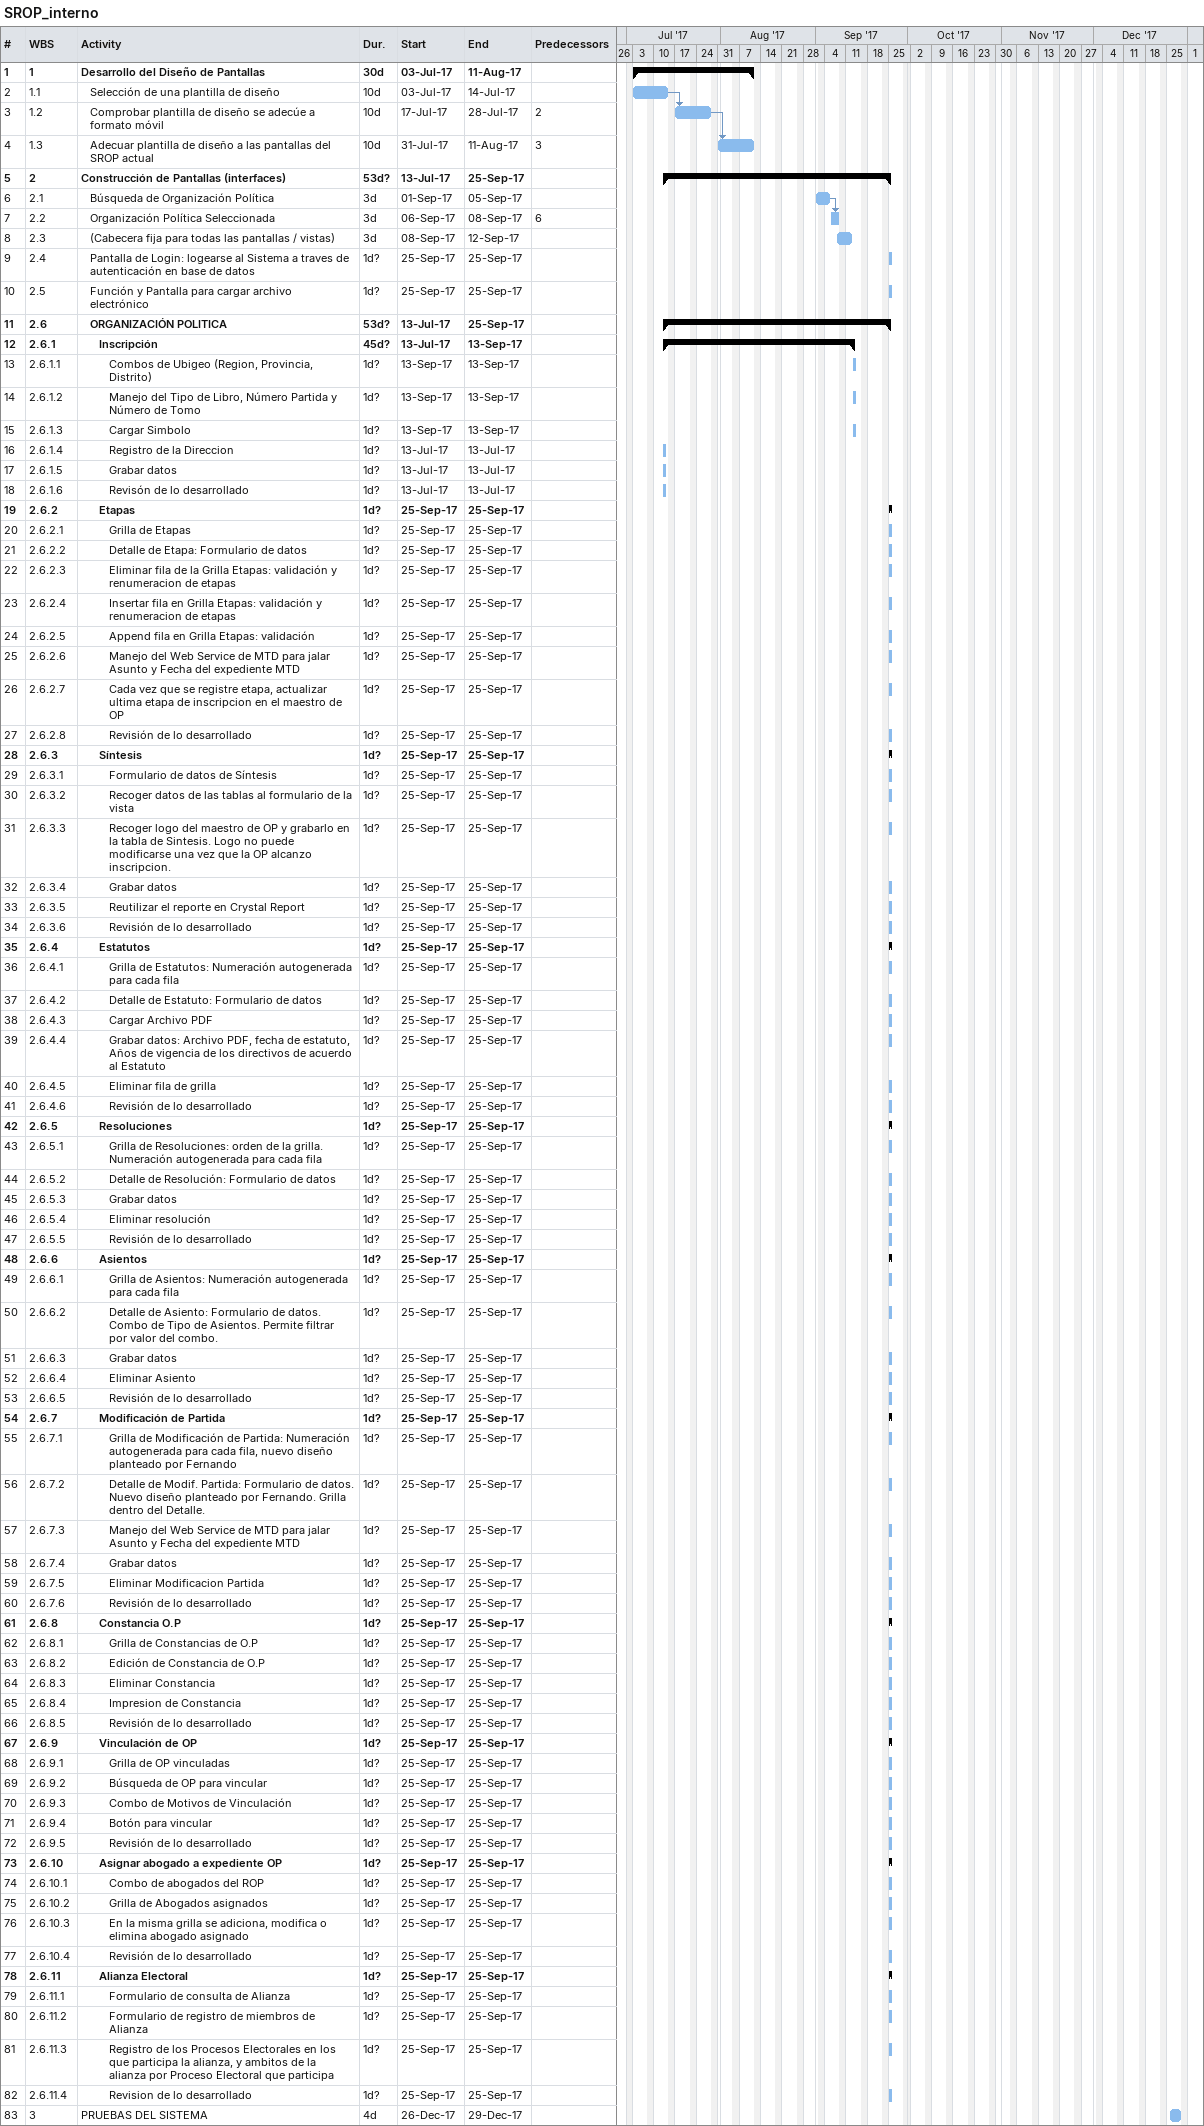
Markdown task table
SROP_interno

| ID | WBS | Task | Duration | Start | Finish | Predecessors |
|---|---|---|---|---|---|---|
| 1 | 1 | **Desarrollo del Diseño de Pantallas** | 30d | 2017-07-03 | 2017-08-11 |  |
| 2 | 1.1 | Selección de una plantilla de diseño | 10d | 2017-07-03 | 2017-07-14 |  |
| 3 | 1.2 | Comprobar plantilla de diseño se adecúe a formato móvil | 10d | 2017-07-17 | 2017-07-28 | 2 |
| 4 | 1.3 | Adecuar plantilla de diseño a las pantallas del SROP actual | 10d | 2017-07-31 | 2017-08-11 | 3 |
| 5 | 2 | **Construcción de Pantallas (interfaces)** | 53d? | 2017-07-13 | 2017-09-25 |  |
| 6 | 2.1 | Búsqueda de Organización Política | 3d | 2017-09-01 | 2017-09-05 |  |
| 7 | 2.2 | Organización Política Seleccionada | 3d | 2017-09-06 | 2017-09-08 | 6 |
| 8 | 2.3 | (Cabecera fija para todas las pantallas / vistas) | 3d | 2017-09-08 | 2017-09-12 |  |
| 9 | 2.4 | Pantalla de Login: logearse al Sistema a traves de autenticación en base de datos | 1d? | 2017-09-25 | 2017-09-25 |  |
| 10 | 2.5 | Función y Pantalla para cargar archivo electrónico | 1d? | 2017-09-25 | 2017-09-25 |  |
| 11 | 2.6 | **ORGANIZACIÓN POLITICA** | 53d? | 2017-07-13 | 2017-09-25 |  |
| 12 | 2.6.1 | **Inscripción** | 45d? | 2017-07-13 | 2017-09-13 |  |
| 13 | 2.6.1.1 | Combos de Ubigeo (Region, Provincia, Distrito) | 1d? | 2017-09-13 | 2017-09-13 |  |
| 14 | 2.6.1.2 | Manejo del Tipo de Libro, Número Partida y Número de Tomo | 1d? | 2017-09-13 | 2017-09-13 |  |
| 15 | 2.6.1.3 | Cargar Simbolo | 1d? | 2017-09-13 | 2017-09-13 |  |
| 16 | 2.6.1.4 | Registro de la Direccion | 1d? | 2017-07-13 | 2017-07-13 |  |
| 17 | 2.6.1.5 | Grabar datos | 1d? | 2017-07-13 | 2017-07-13 |  |
| 18 | 2.6.1.6 | Revisón de lo desarrollado | 1d? | 2017-07-13 | 2017-07-13 |  |
| 19 | 2.6.2 | **Etapas** | 1d? | 2017-09-25 | 2017-09-25 |  |
| 20 | 2.6.2.1 | Grilla de Etapas | 1d? | 2017-09-25 | 2017-09-25 |  |
| 21 | 2.6.2.2 | Detalle de Etapa: Formulario de datos | 1d? | 2017-09-25 | 2017-09-25 |  |
| 22 | 2.6.2.3 | Eliminar fila de la Grilla Etapas: validación y renumeracion de etapas | 1d? | 2017-09-25 | 2017-09-25 |  |
| 23 | 2.6.2.4 | Insertar fila en Grilla Etapas: validación y renumeracion de etapas | 1d? | 2017-09-25 | 2017-09-25 |  |
| 24 | 2.6.2.5 | Append fila en Grilla Etapas: validación | 1d? | 2017-09-25 | 2017-09-25 |  |
| 25 | 2.6.2.6 | Manejo del Web Service de MTD para jalar Asunto y Fecha del expediente MTD | 1d? | 2017-09-25 | 2017-09-25 |  |
| 26 | 2.6.2.7 | Cada vez que se registre etapa, actualizar ultima etapa de inscripcion en el maestro de OP | 1d? | 2017-09-25 | 2017-09-25 |  |
| 27 | 2.6.2.8 | Revisión de lo desarrollado | 1d? | 2017-09-25 | 2017-09-25 |  |
| 28 | 2.6.3 | **Síntesis** | 1d? | 2017-09-25 | 2017-09-25 |  |
| 29 | 2.6.3.1 | Formulario de datos de Síntesis | 1d? | 2017-09-25 | 2017-09-25 |  |
| 30 | 2.6.3.2 | Recoger datos de las tablas al formulario de la vista | 1d? | 2017-09-25 | 2017-09-25 |  |
| 31 | 2.6.3.3 | Recoger logo del maestro de OP y grabarlo en la tabla de Sintesis. Logo no puede modificarse una vez que la OP alcanzo inscripcion. | 1d? | 2017-09-25 | 2017-09-25 |  |
| 32 | 2.6.3.4 | Grabar datos | 1d? | 2017-09-25 | 2017-09-25 |  |
| 33 | 2.6.3.5 | Reutilizar el reporte en Crystal Report | 1d? | 2017-09-25 | 2017-09-25 |  |
| 34 | 2.6.3.6 | Revisión de lo desarrollado | 1d? | 2017-09-25 | 2017-09-25 |  |
| 35 | 2.6.4 | **Estatutos** | 1d? | 2017-09-25 | 2017-09-25 |  |
| 36 | 2.6.4.1 | Grilla de Estatutos: Numeración autogenerada para cada fila | 1d? | 2017-09-25 | 2017-09-25 |  |
| 37 | 2.6.4.2 | Detalle de Estatuto: Formulario de datos | 1d? | 2017-09-25 | 2017-09-25 |  |
| 38 | 2.6.4.3 | Cargar Archivo PDF | 1d? | 2017-09-25 | 2017-09-25 |  |
| 39 | 2.6.4.4 | Grabar datos: Archivo PDF, fecha de estatuto, Años de vigencia de los directivos de acuerdo al Estatuto | 1d? | 2017-09-25 | 2017-09-25 |  |
| 40 | 2.6.4.5 | Eliminar fila de grilla | 1d? | 2017-09-25 | 2017-09-25 |  |
| 41 | 2.6.4.6 | Revisión de lo desarrollado | 1d? | 2017-09-25 | 2017-09-25 |  |
| 42 | 2.6.5 | **Resoluciones** | 1d? | 2017-09-25 | 2017-09-25 |  |
| 43 | 2.6.5.1 | Grilla de Resoluciones: orden de la grilla. Numeración autogenerada para cada fila | 1d? | 2017-09-25 | 2017-09-25 |  |
| 44 | 2.6.5.2 | Detalle de Resolución: Formulario de datos | 1d? | 2017-09-25 | 2017-09-25 |  |
| 45 | 2.6.5.3 | Grabar datos | 1d? | 2017-09-25 | 2017-09-25 |  |
| 46 | 2.6.5.4 | Eliminar resolución | 1d? | 2017-09-25 | 2017-09-25 |  |
| 47 | 2.6.5.5 | Revisión de lo desarrollado | 1d? | 2017-09-25 | 2017-09-25 |  |
| 48 | 2.6.6 | **Asientos** | 1d? | 2017-09-25 | 2017-09-25 |  |
| 49 | 2.6.6.1 | Grilla de Asientos: Numeración autogenerada para cada fila | 1d? | 2017-09-25 | 2017-09-25 |  |
| 50 | 2.6.6.2 | Detalle de Asiento: Formulario de datos. Combo de Tipo de Asientos. Permite filtrar por valor del combo. | 1d? | 2017-09-25 | 2017-09-25 |  |
| 51 | 2.6.6.3 | Grabar datos | 1d? | 2017-09-25 | 2017-09-25 |  |
| 52 | 2.6.6.4 | Eliminar Asiento | 1d? | 2017-09-25 | 2017-09-25 |  |
| 53 | 2.6.6.5 | Revisión de lo desarrollado | 1d? | 2017-09-25 | 2017-09-25 |  |
| 54 | 2.6.7 | **Modificación de Partida** | 1d? | 2017-09-25 | 2017-09-25 |  |
| 55 | 2.6.7.1 | Grilla de Modificación de Partida: Numeración autogenerada para cada fila, nuevo diseño planteado por Fernando | 1d? | 2017-09-25 | 2017-09-25 |  |
| 56 | 2.6.7.2 | Detalle de Modif. Partida: Formulario de datos. Nuevo diseño planteado por Fernando. Grilla dentro del Detalle. | 1d? | 2017-09-25 | 2017-09-25 |  |
| 57 | 2.6.7.3 | Manejo del Web Service de MTD para jalar Asunto y Fecha del expediente MTD | 1d? | 2017-09-25 | 2017-09-25 |  |
| 58 | 2.6.7.4 | Grabar datos | 1d? | 2017-09-25 | 2017-09-25 |  |
| 59 | 2.6.7.5 | Eliminar Modificacion Partida | 1d? | 2017-09-25 | 2017-09-25 |  |
| 60 | 2.6.7.6 | Revisión de lo desarrollado | 1d? | 2017-09-25 | 2017-09-25 |  |
| 61 | 2.6.8 | **Constancia O.P** | 1d? | 2017-09-25 | 2017-09-25 |  |
| 62 | 2.6.8.1 | Grilla de Constancias de O.P | 1d? | 2017-09-25 | 2017-09-25 |  |
| 63 | 2.6.8.2 | Edición de Constancia de O.P | 1d? | 2017-09-25 | 2017-09-25 |  |
| 64 | 2.6.8.3 | Eliminar Constancia | 1d? | 2017-09-25 | 2017-09-25 |  |
| 65 | 2.6.8.4 | Impresion de Constancia | 1d? | 2017-09-25 | 2017-09-25 |  |
| 66 | 2.6.8.5 | Revisión de lo desarrollado | 1d? | 2017-09-25 | 2017-09-25 |  |
| 67 | 2.6.9 | **Vinculación de OP** | 1d? | 2017-09-25 | 2017-09-25 |  |
| 68 | 2.6.9.1 | Grilla de OP vinculadas | 1d? | 2017-09-25 | 2017-09-25 |  |
| 69 | 2.6.9.2 | Búsqueda de OP para vincular | 1d? | 2017-09-25 | 2017-09-25 |  |
| 70 | 2.6.9.3 | Combo de Motivos de Vinculación | 1d? | 2017-09-25 | 2017-09-25 |  |
| 71 | 2.6.9.4 | Botón para vincular | 1d? | 2017-09-25 | 2017-09-25 |  |
| 72 | 2.6.9.5 | Revisión de lo desarrollado | 1d? | 2017-09-25 | 2017-09-25 |  |
| 73 | 2.6.10 | **Asignar abogado a expediente OP** | 1d? | 2017-09-25 | 2017-09-25 |  |
| 74 | 2.6.10.1 | Combo de abogados del ROP | 1d? | 2017-09-25 | 2017-09-25 |  |
| 75 | 2.6.10.2 | Grilla de Abogados asignados | 1d? | 2017-09-25 | 2017-09-25 |  |
| 76 | 2.6.10.3 | En la misma grilla se adiciona, modifica o elimina abogado asignado | 1d? | 2017-09-25 | 2017-09-25 |  |
| 77 | 2.6.10.4 | Revisión de lo desarrollado | 1d? | 2017-09-25 | 2017-09-25 |  |
| 78 | 2.6.11 | **Alianza Electoral** | 1d? | 2017-09-25 | 2017-09-25 |  |
| 79 | 2.6.11.1 | Formulario de consulta de Alianza | 1d? | 2017-09-25 | 2017-09-25 |  |
| 80 | 2.6.11.2 | Formulario de registro de miembros de Alianza | 1d? | 2017-09-25 | 2017-09-25 |  |
| 81 | 2.6.11.3 | Registro de los Procesos Electorales en los que participa la alianza, y ambitos de la alianza por Proceso Electoral que participa | 1d? | 2017-09-25 | 2017-09-25 |  |
| 82 | 2.6.11.4 | Revision de lo desarrollado | 1d? | 2017-09-25 | 2017-09-25 |  |
| 83 | 3 | PRUEBAS DEL SISTEMA | 4d | 2017-12-26 | 2017-12-29 |  |
